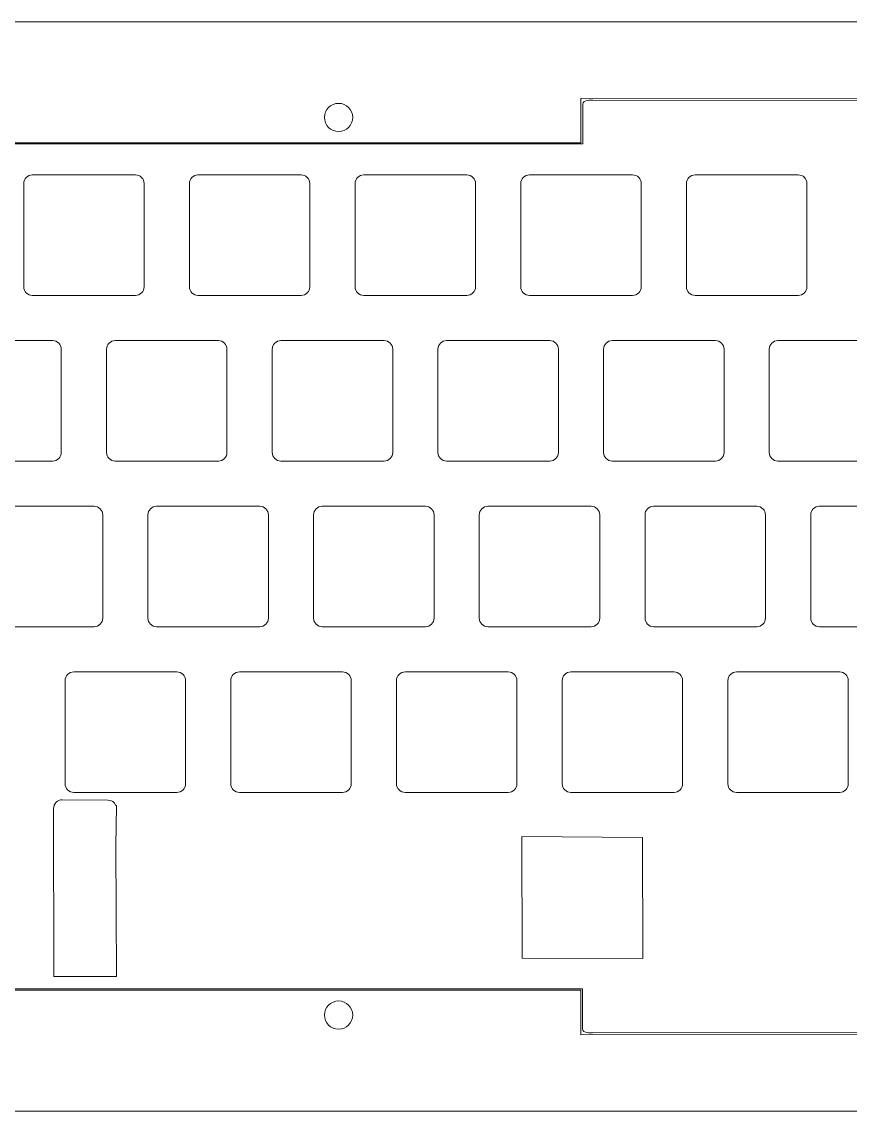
# Model space of a CAD drawing. Header units: centimetres. Extents: x -117 to 79, y -57 to 69.
# Drawn here: x -17.53 to -8, y 7.53 to 20.06 of the extents above; entities that cross this region are included whole.
import ezdxf

# ---------------------------------------------------------------- set-up
doc = ezdxf.new("R2010")
doc.units = ezdxf.units.CM
doc.header["$MEASUREMENT"] = 0
doc.layers.add('Layer 1', color=7, linetype='Continuous')

msp = doc.modelspace()

# ---------------------------------------------------------------- linework, layer by layer
at = {"layer": 'Layer 1', "lineweight": 9}
for points, knots in [([(5.3355, 19.17977), (5.3355, 19.17977), (5.3355, 20.05972), (5.3355, 20.05972), (5.3355, 20.05972), (9.67818, 20.05972), (9.67818, 20.05972), (9.99624, 20.05992), (10.30136, 19.93377), (10.5264, 19.70901), (10.75144, 19.48425), (10.87798, 19.17778), (10.87819, 18.85972), (10.87819, 18.85972), (10.87819, 8.73472), (10.87819, 8.73472), (10.87839, 8.41666), (10.75223, 8.11155), (10.52747, 7.88651), (10.30271, 7.66146), (9.99624, 7.53492), (9.67818, 7.53472), (9.67818, 7.53472), (-25.68807, 7.53472), (-25.68807, 7.53472), (-26.00612, 7.53452), (-26.31124, 7.66067), (-26.53628, 7.88543), (-26.76132, 8.11019), (-26.88786, 8.41666), (-26.88807, 8.73472), (-26.88807, 8.73472), (-26.88807, 18.85972), (-26.88807, 18.85972), (-26.88827, 19.17778), (-26.76211, 19.48289), (-26.53735, 19.70793), (-26.31259, 19.93298), (-26.00612, 20.05952), (-25.68807, 20.05972), (-25.68807, 20.05972), (3.8355, 20.05972), (3.8355, 20.05972), (3.8355, 20.05972), (3.8355, 19.1807), (3.8355, 19.1807), (3.8355, 19.1807), (1.0549, 19.17946), (1.0549, 19.17946), (1.0549, 19.17946), (1.05489, 18.66972), (1.05489, 18.66972), (1.05489, 18.66972), (-6.08573, 18.66972), (-6.08573, 18.66972), (-6.08573, 18.66972), (-6.08586, 19.1807), (-6.08586, 19.1807), (-6.08586, 19.1807), (-11.10059, 19.17969), (-11.10059, 19.17969), (-11.10059, 19.17969), (-11.10059, 18.66972), (-11.10059, 18.66972), (-11.10059, 18.66972), (-18.72277, 18.66972), (-18.72277, 18.66972), (-18.72277, 18.66972), (-18.72277, 19.18301), (-18.72277, 19.18301), (-18.72277, 19.18301), (-23.23061, 19.18004), (-23.23061, 19.18004), (-23.23061, 19.18004), (-23.23172, 18.66972), (-23.23172, 18.66972), (-23.23172, 18.66972), (-24.89807, 18.66972), (-24.89807, 18.66972), (-25.0573, 18.66962), (-25.20996, 18.60627), (-25.32249, 18.4936), (-25.43501, 18.38094), (-25.49817, 18.22895), (-25.49807, 18.06972), (-25.49807, 18.06972), (-25.49807, 16.89899), (-25.49807, 16.89899), (-25.49807, 16.89899), (-26.00807, 16.89804), (-26.00807, 16.89804), (-26.00807, 16.89804), (-26.00807, 10.63271), (-26.00807, 10.63271), (-26.00807, 10.63271), (-25.49807, 10.63363), (-25.49807, 10.63363), (-25.49807, 10.63363), (-25.49807, 9.52451), (-25.49807, 9.52451), (-25.49796, 9.36528), (-25.43461, 9.21261), (-25.32195, 9.10008), (-25.20929, 8.98756), (-25.0573, 8.92441), (-24.89807, 8.92451), (-24.89807, 8.92451), (-23.2322, 8.92451), (-23.2322, 8.92451), (-23.2322, 8.92451), (-23.23072, 8.41453), (-23.23072, 8.41453), (-23.23072, 8.41453), (-18.72369, 8.41121), (-18.72369, 8.41121), (-18.72369, 8.41121), (-18.72369, 8.92451), (-18.72369, 8.92451), (-18.72369, 8.92451), (-17.68958, 8.92451), (-17.68958, 8.92451), (-17.68958, 8.92451), (-17.68958, 8.92451), (-17.68958, 8.92451), (-17.68958, 8.92451), (-16.44057, 8.92451), (-16.44057, 8.92451), (-16.44057, 8.92451), (-16.44057, 8.92451), (-16.44057, 8.92451), (-16.44057, 8.92451), (-11.10068, 8.92451), (-11.10068, 8.92451), (-11.10068, 8.92451), (-11.10092, 8.41387), (-11.10092, 8.41387), (-11.10092, 8.41387), (-6.08773, 8.41651), (-6.08773, 8.41651), (-6.08773, 8.41651), (-6.08641, 8.92451), (-6.08641, 8.92451), (-6.08641, 8.92451), (-5.75937, 8.92451), (-5.75937, 8.92451), (-5.75937, 8.92451), (-5.75937, 8.92451), (-5.75937, 8.92451), (-5.75937, 8.92451), (-5.00396, 8.92451), (-5.00396, 8.92451), (-5.00396, 8.92451), (-5.00795, 8.92451), (-5.00795, 8.92451), (-5.00795, 8.92451), (-1.02645, 8.92451), (-1.02645, 8.92451), (-1.02645, 8.92451), (1.05058, 8.92451), (1.05058, 8.92451), (1.05058, 8.92451), (1.05178, 8.41489), (1.05178, 8.41489), (1.05178, 8.41489), (5.26152, 8.41452), (5.26152, 8.41452), (5.26152, 8.41452), (6.52068, 8.41456), (6.52068, 8.41456), (6.52068, 8.41456), (6.52034, 8.92451), (6.52034, 8.92451), (6.52034, 8.92451), (8.87632, 8.92451), (8.87632, 8.92451), (9.03555, 8.92461), (9.18822, 8.98796), (9.30074, 9.10062), (9.41327, 9.21328), (9.47642, 9.36528), (9.47632, 9.52451), (9.47632, 9.52451), (9.47632, 10.63338), (9.47632, 10.63338), (9.47632, 10.63338), (9.98632, 10.63275), (9.98632, 10.63275), (9.98632, 10.63275), (9.98632, 16.89808), (9.98632, 16.89808), (9.98632, 16.89808), (9.47632, 16.89807), (9.47632, 16.89807), (9.47632, 16.89807), (9.47632, 18.06972), (9.47632, 18.06972), (9.47622, 18.22895), (9.41287, 18.38162), (9.30021, 18.49414), (9.18754, 18.60666), (9.03555, 18.66982), (8.87632, 18.66972), (8.87632, 18.66972), (6.52064, 18.66972), (6.52064, 18.66972), (6.52064, 18.66972), (6.5205, 19.1807), (6.5205, 19.1807), (6.5205, 19.1807), (5.3355, 19.17977), (5.3355, 19.17977)], [0, 0, 0, 0, 0.01428571, 0.01428571, 0.01428571, 0.02857143, 0.02857143, 0.02857143, 0.04285714, 0.04285714, 0.04285714, 0.05714286, 0.05714286, 0.05714286, 0.07142857, 0.07142857, 0.07142857, 0.08571429, 0.08571429, 0.08571429, 0.1, 0.1, 0.1, 0.11428571, 0.11428571, 0.11428571, 0.12857143, 0.12857143, 0.12857143, 0.14285714, 0.14285714, 0.14285714, 0.15714286, 0.15714286, 0.15714286, 0.17142857, 0.17142857, 0.17142857, 0.18571429, 0.18571429, 0.18571429, 0.2, 0.2, 0.2, 0.21428571, 0.21428571, 0.21428571, 0.22857143, 0.22857143, 0.22857143, 0.24285714, 0.24285714, 0.24285714, 0.25714286, 0.25714286, 0.25714286, 0.27142857, 0.27142857, 0.27142857, 0.28571429, 0.28571429, 0.28571429, 0.3, 0.3, 0.3, 0.31428571, 0.31428571, 0.31428571, 0.32857143, 0.32857143, 0.32857143, 0.34285714, 0.34285714, 0.34285714, 0.35714286, 0.35714286, 0.35714286, 0.37142857, 0.37142857, 0.37142857, 0.38571429, 0.38571429, 0.38571429, 0.4, 0.4, 0.4, 0.41428571, 0.41428571, 0.41428571, 0.42857143, 0.42857143, 0.42857143, 0.44285714, 0.44285714, 0.44285714, 0.45714286, 0.45714286, 0.45714286, 0.47142857, 0.47142857, 0.47142857, 0.48571429, 0.48571429, 0.48571429, 0.5, 0.5, 0.5, 0.51428571, 0.51428571, 0.51428571, 0.52857143, 0.52857143, 0.52857143, 0.54285714, 0.54285714, 0.54285714, 0.55714286, 0.55714286, 0.55714286, 0.57142857, 0.57142857, 0.57142857, 0.58571429, 0.58571429, 0.58571429, 0.6, 0.6, 0.6, 0.61428571, 0.61428571, 0.61428571, 0.62857143, 0.62857143, 0.62857143, 0.64285714, 0.64285714, 0.64285714, 0.65714286, 0.65714286, 0.65714286, 0.67142857, 0.67142857, 0.67142857, 0.68571429, 0.68571429, 0.68571429, 0.7, 0.7, 0.7, 0.71428571, 0.71428571, 0.71428571, 0.72857143, 0.72857143, 0.72857143, 0.74285714, 0.74285714, 0.74285714, 0.75714286, 0.75714286, 0.75714286, 0.77142857, 0.77142857, 0.77142857, 0.78571429, 0.78571429, 0.78571429, 0.8, 0.8, 0.8, 0.81428571, 0.81428571, 0.81428571, 0.82857143, 0.82857143, 0.82857143, 0.84285714, 0.84285714, 0.84285714, 0.85714286, 0.85714286, 0.85714286, 0.87142857, 0.87142857, 0.87142857, 0.88571429, 0.88571429, 0.88571429, 0.9, 0.9, 0.9, 0.91428571, 0.91428571, 0.91428571, 0.92857143, 0.92857143, 0.92857143, 0.94285714, 0.94285714, 0.94285714, 0.95714286, 0.95714286, 0.95714286, 0.97142857, 0.97142857, 0.97142857, 0.98571429, 0.98571429, 0.98571429, 1, 1, 1, 1]), ([(9.67818, 20.05972), (9.99624, 20.05992), (10.30136, 19.93377), (10.5264, 19.70901), (10.75144, 19.48425), (10.87798, 19.17778), (10.87819, 18.85972), (10.87819, 18.85972), (10.87819, 8.73472), (10.87819, 8.73472), (10.87839, 8.41666), (10.75223, 8.11155), (10.52747, 7.88651), (10.30271, 7.66146), (9.99624, 7.53492), (9.67818, 7.53472), (9.67818, 7.53472), (-25.68807, 7.53472), (-25.68807, 7.53472), (-26.00612, 7.53452), (-26.31124, 7.66067), (-26.53628, 7.88543), (-26.76132, 8.11019), (-26.88786, 8.41666), (-26.88807, 8.73472), (-26.88807, 8.73472), (-26.88807, 18.85972), (-26.88807, 18.85972), (-26.88827, 19.17778), (-26.76211, 19.48289), (-26.53735, 19.70793), (-26.31259, 19.93298), (-26.00612, 20.05952), (-25.68807, 20.05972), (-25.68807, 20.05972), (9.67818, 20.05972), (9.67818, 20.05972)], [0, 0, 0, 0, 0.08333333, 0.08333333, 0.08333333, 0.16666667, 0.16666667, 0.16666667, 0.25, 0.25, 0.25, 0.33333333, 0.33333333, 0.33333333, 0.41666667, 0.41666667, 0.41666667, 0.5, 0.5, 0.5, 0.58333333, 0.58333333, 0.58333333, 0.66666667, 0.66666667, 0.66666667, 0.75, 0.75, 0.75, 0.83333333, 0.83333333, 0.83333333, 0.91666667, 0.91666667, 0.91666667, 1, 1, 1, 1]), ([(1.05218, 18.65754), (1.05218, 18.65754), (-6.10241, 18.6572), (-6.10241, 18.6572), (-6.10241, 18.6572), (-6.10022, 19.11254), (-6.10022, 19.11254), (-6.10019, 19.12524), (-6.09822, 19.1263), (-6.12217, 19.1462), (-6.13871, 19.15993), (-6.18023, 19.1561), (-6.22589, 19.1561), (-6.22589, 19.1561), (-10.96429, 19.15696), (-10.96429, 19.15696), (-11.00994, 19.15697), (-11.01281, 19.16058), (-11.0451, 19.15162), (-11.07738, 19.14266), (-11.08028, 19.11264), (-11.08031, 19.09994), (-11.08031, 19.09994), (-11.08031, 18.65746), (-11.08031, 18.65746), (-11.08031, 18.65746), (-18.72359, 18.65752), (-18.72359, 18.65752)], [0, 0, 0, 0, 0.11111111, 0.11111111, 0.11111111, 0.22222222, 0.22222222, 0.22222222, 0.33333333, 0.33333333, 0.33333333, 0.44444444, 0.44444444, 0.44444444, 0.55555556, 0.55555556, 0.55555556, 0.66666667, 0.66666667, 0.66666667, 0.77777778, 0.77777778, 0.77777778, 0.88888889, 0.88888889, 0.88888889, 1, 1, 1, 1]), ([(-13.72557, 18.95972), (-13.72557, 19.04947), (-13.79832, 19.12222), (-13.88806, 19.12222), (-13.97781, 19.12222), (-14.05056, 19.04947), (-14.05056, 18.95972), (-14.05057, 18.86997), (-13.97781, 18.79722), (-13.88807, 18.79722), (-13.79832, 18.79722), (-13.72557, 18.86997), (-13.72557, 18.95972)], [0, 0, 0, 0, 0.25, 0.25, 0.25, 0.5, 0.5, 0.5, 0.75, 0.75, 0.75, 1, 1, 1, 1]), ([(-17.50801, 18.20074), (-17.50802, 18.22695), (-17.49762, 18.25211), (-17.4791, 18.27066), (-17.46057, 18.28921), (-17.4353, 18.29964), (-17.40909, 18.29966), (-17.40909, 18.29966), (-16.22205, 18.29966), (-16.22205, 18.29966), (-16.19583, 18.29968), (-16.17067, 18.28927), (-16.15212, 18.27075), (-16.13358, 18.25222), (-16.12314, 18.22695), (-16.12313, 18.20074), (-16.12313, 18.20074), (-16.12313, 17.0137), (-16.12313, 17.0137), (-16.12311, 16.98749), (-16.13351, 16.96233), (-16.15203, 16.94378), (-16.17056, 16.92523), (-16.19583, 16.9148), (-16.22205, 16.91478), (-16.22205, 16.91478), (-17.40909, 16.91478), (-17.40909, 16.91478), (-17.4353, 16.91476), (-17.46046, 16.92517), (-17.47901, 16.94369), (-17.49755, 16.96222), (-17.50799, 16.98749), (-17.50801, 17.0137), (-17.50801, 17.0137), (-17.50801, 18.20074), (-17.50801, 18.20074)], [0, 0, 0, 0, 0.08333333, 0.08333333, 0.08333333, 0.16666667, 0.16666667, 0.16666667, 0.25, 0.25, 0.25, 0.33333333, 0.33333333, 0.33333333, 0.41666667, 0.41666667, 0.41666667, 0.5, 0.5, 0.5, 0.58333333, 0.58333333, 0.58333333, 0.66666667, 0.66666667, 0.66666667, 0.75, 0.75, 0.75, 0.83333333, 0.83333333, 0.83333333, 0.91666667, 0.91666667, 0.91666667, 1, 1, 1, 1]), ([(-15.60301, 18.20074), (-15.60302, 18.22695), (-15.59262, 18.25211), (-15.5741, 18.27066), (-15.55557, 18.28921), (-15.5303, 18.29964), (-15.50409, 18.29966), (-15.50409, 18.29966), (-14.31705, 18.29966), (-14.31705, 18.29966), (-14.29083, 18.29968), (-14.26567, 18.28927), (-14.24712, 18.27075), (-14.22858, 18.25222), (-14.21814, 18.22695), (-14.21813, 18.20074), (-14.21813, 18.20074), (-14.21813, 17.0137), (-14.21813, 17.0137), (-14.21811, 16.98749), (-14.22851, 16.96233), (-14.24703, 16.94378), (-14.26556, 16.92523), (-14.29083, 16.9148), (-14.31705, 16.91478), (-14.31705, 16.91478), (-15.50409, 16.91478), (-15.50409, 16.91478), (-15.5303, 16.91476), (-15.55546, 16.92517), (-15.57401, 16.94369), (-15.59255, 16.96222), (-15.60299, 16.98749), (-15.60301, 17.0137), (-15.60301, 17.0137), (-15.60301, 18.20074), (-15.60301, 18.20074)], [0, 0, 0, 0, 0.08333333, 0.08333333, 0.08333333, 0.16666667, 0.16666667, 0.16666667, 0.25, 0.25, 0.25, 0.33333333, 0.33333333, 0.33333333, 0.41666667, 0.41666667, 0.41666667, 0.5, 0.5, 0.5, 0.58333333, 0.58333333, 0.58333333, 0.66666667, 0.66666667, 0.66666667, 0.75, 0.75, 0.75, 0.83333333, 0.83333333, 0.83333333, 0.91666667, 0.91666667, 0.91666667, 1, 1, 1, 1]), ([(-13.69801, 18.20074), (-13.69801, 18.20074), (-13.69801, 17.0137), (-13.69801, 17.0137), (-13.69799, 16.98745), (-13.68754, 16.96228), (-13.66897, 16.94372), (-13.6504, 16.92518), (-13.62533, 16.91476), (-13.59909, 16.91478), (-13.59909, 16.91478), (-12.41205, 16.91478), (-12.41205, 16.91478), (-12.3858, 16.9148), (-12.36062, 16.92525), (-12.34207, 16.94381), (-12.32352, 16.96239), (-12.31311, 16.98745), (-12.31313, 17.0137), (-12.31313, 17.0137), (-12.31313, 18.20074), (-12.31313, 18.20074), (-12.31314, 18.22699), (-12.32359, 18.25216), (-12.34216, 18.27072), (-12.36073, 18.28926), (-12.3858, 18.29968), (-12.41205, 18.29966), (-12.41205, 18.29966), (-13.59909, 18.29966), (-13.59909, 18.29966), (-13.62533, 18.29964), (-13.65051, 18.28919), (-13.66906, 18.27063), (-13.68761, 18.25205), (-13.69802, 18.22699), (-13.69801, 18.20074)], [0, 0, 0, 0, 0.08333333, 0.08333333, 0.08333333, 0.16666667, 0.16666667, 0.16666667, 0.25, 0.25, 0.25, 0.33333333, 0.33333333, 0.33333333, 0.41666667, 0.41666667, 0.41666667, 0.5, 0.5, 0.5, 0.58333333, 0.58333333, 0.58333333, 0.66666667, 0.66666667, 0.66666667, 0.75, 0.75, 0.75, 0.83333333, 0.83333333, 0.83333333, 0.91666667, 0.91666667, 0.91666667, 1, 1, 1, 1]), ([(-11.79301, 18.20074), (-11.79302, 18.22695), (-11.78262, 18.25211), (-11.7641, 18.27066), (-11.74557, 18.28921), (-11.7203, 18.29964), (-11.69409, 18.29966), (-11.69409, 18.29966), (-10.50705, 18.29966), (-10.50705, 18.29966), (-10.48083, 18.29968), (-10.45567, 18.28927), (-10.43712, 18.27075), (-10.41858, 18.25222), (-10.40814, 18.22695), (-10.40813, 18.20074), (-10.40813, 18.20074), (-10.40813, 17.0137), (-10.40813, 17.0137), (-10.40811, 16.98749), (-10.41851, 16.96233), (-10.43703, 16.94378), (-10.45556, 16.92523), (-10.48083, 16.9148), (-10.50705, 16.91478), (-10.50705, 16.91478), (-11.69409, 16.91478), (-11.69409, 16.91478), (-11.7203, 16.91476), (-11.74546, 16.92517), (-11.76401, 16.94369), (-11.78255, 16.96222), (-11.79299, 16.98749), (-11.79301, 17.0137), (-11.79301, 17.0137), (-11.79301, 18.20074), (-11.79301, 18.20074)], [0, 0, 0, 0, 0.08333333, 0.08333333, 0.08333333, 0.16666667, 0.16666667, 0.16666667, 0.25, 0.25, 0.25, 0.33333333, 0.33333333, 0.33333333, 0.41666667, 0.41666667, 0.41666667, 0.5, 0.5, 0.5, 0.58333333, 0.58333333, 0.58333333, 0.66666667, 0.66666667, 0.66666667, 0.75, 0.75, 0.75, 0.83333333, 0.83333333, 0.83333333, 0.91666667, 0.91666667, 0.91666667, 1, 1, 1, 1]), ([(-9.88801, 18.20074), (-9.88802, 18.22695), (-9.87762, 18.25211), (-9.8591, 18.27066), (-9.84057, 18.28921), (-9.8153, 18.29964), (-9.78909, 18.29966), (-9.78909, 18.29966), (-8.60205, 18.29966), (-8.60205, 18.29966), (-8.57583, 18.29968), (-8.55067, 18.28927), (-8.53212, 18.27075), (-8.51358, 18.25222), (-8.50314, 18.22695), (-8.50313, 18.20074), (-8.50313, 18.20074), (-8.50313, 17.0137), (-8.50313, 17.0137), (-8.50311, 16.98749), (-8.51351, 16.96233), (-8.53203, 16.94378), (-8.55056, 16.92523), (-8.57583, 16.9148), (-8.60205, 16.91478), (-8.60205, 16.91478), (-9.78909, 16.91478), (-9.78909, 16.91478), (-9.8153, 16.91476), (-9.84046, 16.92517), (-9.85901, 16.94369), (-9.87755, 16.96222), (-9.88799, 16.98749), (-9.88801, 17.0137), (-9.88801, 17.0137), (-9.88801, 18.20074), (-9.88801, 18.20074)], [0, 0, 0, 0, 0.08333333, 0.08333333, 0.08333333, 0.16666667, 0.16666667, 0.16666667, 0.25, 0.25, 0.25, 0.33333333, 0.33333333, 0.33333333, 0.41666667, 0.41666667, 0.41666667, 0.5, 0.5, 0.5, 0.58333333, 0.58333333, 0.58333333, 0.66666667, 0.66666667, 0.66666667, 0.75, 0.75, 0.75, 0.83333333, 0.83333333, 0.83333333, 0.91666667, 0.91666667, 0.91666667, 1, 1, 1, 1]), ([(-18.46051, 16.29574), (-18.46052, 16.32195), (-18.45012, 16.34711), (-18.4316, 16.36566), (-18.41307, 16.38421), (-18.3878, 16.39464), (-18.36159, 16.39466), (-18.36159, 16.39466), (-17.17455, 16.39466), (-17.17455, 16.39466), (-17.14833, 16.39468), (-17.12317, 16.38427), (-17.10462, 16.36575), (-17.08608, 16.34722), (-17.07564, 16.32195), (-17.07563, 16.29574), (-17.07563, 16.29574), (-17.07563, 15.1087), (-17.07563, 15.1087), (-17.07561, 15.08249), (-17.08601, 15.05733), (-17.10453, 15.03878), (-17.12306, 15.02023), (-17.14833, 15.0098), (-17.17455, 15.00978), (-17.17455, 15.00978), (-18.36159, 15.00978), (-18.36159, 15.00978), (-18.3878, 15.00976), (-18.41296, 15.02017), (-18.43151, 15.03869), (-18.45005, 15.05722), (-18.46049, 15.08249), (-18.46051, 15.1087), (-18.46051, 15.1087), (-18.46051, 16.29574), (-18.46051, 16.29574)], [0, 0, 0, 0, 0.08333333, 0.08333333, 0.08333333, 0.16666667, 0.16666667, 0.16666667, 0.25, 0.25, 0.25, 0.33333333, 0.33333333, 0.33333333, 0.41666667, 0.41666667, 0.41666667, 0.5, 0.5, 0.5, 0.58333333, 0.58333333, 0.58333333, 0.66666667, 0.66666667, 0.66666667, 0.75, 0.75, 0.75, 0.83333333, 0.83333333, 0.83333333, 0.91666667, 0.91666667, 0.91666667, 1, 1, 1, 1]), ([(-16.55551, 16.29574), (-16.55552, 16.32195), (-16.54512, 16.34711), (-16.5266, 16.36566), (-16.50807, 16.38421), (-16.4828, 16.39464), (-16.45659, 16.39466), (-16.45659, 16.39466), (-15.26955, 16.39466), (-15.26955, 16.39466), (-15.24333, 16.39468), (-15.21817, 16.38427), (-15.19962, 16.36575), (-15.18108, 16.34722), (-15.17064, 16.32195), (-15.17063, 16.29574), (-15.17063, 16.29574), (-15.17063, 15.1087), (-15.17063, 15.1087), (-15.17061, 15.08249), (-15.18101, 15.05733), (-15.19953, 15.03878), (-15.21806, 15.02023), (-15.24333, 15.0098), (-15.26955, 15.00978), (-15.26955, 15.00978), (-16.45659, 15.00978), (-16.45659, 15.00978), (-16.4828, 15.00976), (-16.50796, 15.02017), (-16.52651, 15.03869), (-16.54505, 15.05722), (-16.55549, 15.08249), (-16.55551, 15.1087), (-16.55551, 15.1087), (-16.55551, 16.29574), (-16.55551, 16.29574)], [0, 0, 0, 0, 0.08333333, 0.08333333, 0.08333333, 0.16666667, 0.16666667, 0.16666667, 0.25, 0.25, 0.25, 0.33333333, 0.33333333, 0.33333333, 0.41666667, 0.41666667, 0.41666667, 0.5, 0.5, 0.5, 0.58333333, 0.58333333, 0.58333333, 0.66666667, 0.66666667, 0.66666667, 0.75, 0.75, 0.75, 0.83333333, 0.83333333, 0.83333333, 0.91666667, 0.91666667, 0.91666667, 1, 1, 1, 1]), ([(-13.36455, 16.39466), (-13.33833, 16.39468), (-13.31317, 16.38427), (-13.29462, 16.36575), (-13.27608, 16.34722), (-13.26564, 16.32195), (-13.26563, 16.29574), (-13.26563, 16.29574), (-13.26563, 15.1087), (-13.26563, 15.1087), (-13.26561, 15.08249), (-13.27601, 15.05733), (-13.29453, 15.03878), (-13.31306, 15.02023), (-13.33833, 15.0098), (-13.36455, 15.00978), (-13.36455, 15.00978), (-14.55159, 15.00978), (-14.55159, 15.00978), (-14.5778, 15.00976), (-14.60296, 15.02017), (-14.62151, 15.03869), (-14.64005, 15.05722), (-14.65049, 15.08249), (-14.65051, 15.1087), (-14.65051, 15.1087), (-14.65051, 16.29574), (-14.65051, 16.29574), (-14.65052, 16.32195), (-14.64012, 16.34711), (-14.6216, 16.36566), (-14.60307, 16.38421), (-14.5778, 16.39464), (-14.55159, 16.39466), (-14.55159, 16.39466), (-13.36455, 16.39466), (-13.36455, 16.39466)], [0, 0, 0, 0, 0.08333333, 0.08333333, 0.08333333, 0.16666667, 0.16666667, 0.16666667, 0.25, 0.25, 0.25, 0.33333333, 0.33333333, 0.33333333, 0.41666667, 0.41666667, 0.41666667, 0.5, 0.5, 0.5, 0.58333333, 0.58333333, 0.58333333, 0.66666667, 0.66666667, 0.66666667, 0.75, 0.75, 0.75, 0.83333333, 0.83333333, 0.83333333, 0.91666667, 0.91666667, 0.91666667, 1, 1, 1, 1]), ([(-12.74551, 16.29574), (-12.74552, 16.32195), (-12.73512, 16.34711), (-12.7166, 16.36566), (-12.69807, 16.38421), (-12.6728, 16.39464), (-12.64659, 16.39466), (-12.64659, 16.39466), (-11.45955, 16.39466), (-11.45955, 16.39466), (-11.43333, 16.39468), (-11.40817, 16.38427), (-11.38962, 16.36575), (-11.37108, 16.34722), (-11.36064, 16.32195), (-11.36063, 16.29574), (-11.36063, 16.29574), (-11.36063, 15.1087), (-11.36063, 15.1087), (-11.36061, 15.08249), (-11.37101, 15.05733), (-11.38953, 15.03878), (-11.40806, 15.02023), (-11.43333, 15.0098), (-11.45955, 15.00978), (-11.45955, 15.00978), (-12.64659, 15.00978), (-12.64659, 15.00978), (-12.6728, 15.00976), (-12.69796, 15.02017), (-12.71651, 15.03869), (-12.73505, 15.05722), (-12.74549, 15.08249), (-12.74551, 15.1087), (-12.74551, 15.1087), (-12.74551, 16.29574), (-12.74551, 16.29574)], [0, 0, 0, 0, 0.08333333, 0.08333333, 0.08333333, 0.16666667, 0.16666667, 0.16666667, 0.25, 0.25, 0.25, 0.33333333, 0.33333333, 0.33333333, 0.41666667, 0.41666667, 0.41666667, 0.5, 0.5, 0.5, 0.58333333, 0.58333333, 0.58333333, 0.66666667, 0.66666667, 0.66666667, 0.75, 0.75, 0.75, 0.83333333, 0.83333333, 0.83333333, 0.91666667, 0.91666667, 0.91666667, 1, 1, 1, 1]), ([(-9.55455, 16.39466), (-9.52833, 16.39468), (-9.50317, 16.38427), (-9.48462, 16.36575), (-9.46608, 16.34722), (-9.45564, 16.32195), (-9.45563, 16.29574), (-9.45563, 16.29574), (-9.45563, 15.1087), (-9.45563, 15.1087), (-9.45561, 15.08249), (-9.46601, 15.05733), (-9.48453, 15.03878), (-9.50306, 15.02023), (-9.52833, 15.0098), (-9.55455, 15.00978), (-9.55455, 15.00978), (-10.74159, 15.00978), (-10.74159, 15.00978), (-10.7678, 15.00976), (-10.79296, 15.02017), (-10.81151, 15.03869), (-10.83005, 15.05722), (-10.84049, 15.08249), (-10.84051, 15.1087), (-10.84051, 15.1087), (-10.84051, 16.29574), (-10.84051, 16.29574), (-10.84052, 16.32195), (-10.83012, 16.34711), (-10.8116, 16.36566), (-10.79307, 16.38421), (-10.7678, 16.39464), (-10.74159, 16.39466), (-10.74159, 16.39466), (-9.55455, 16.39466), (-9.55455, 16.39466)], [0, 0, 0, 0, 0.08333333, 0.08333333, 0.08333333, 0.16666667, 0.16666667, 0.16666667, 0.25, 0.25, 0.25, 0.33333333, 0.33333333, 0.33333333, 0.41666667, 0.41666667, 0.41666667, 0.5, 0.5, 0.5, 0.58333333, 0.58333333, 0.58333333, 0.66666667, 0.66666667, 0.66666667, 0.75, 0.75, 0.75, 0.83333333, 0.83333333, 0.83333333, 0.91666667, 0.91666667, 0.91666667, 1, 1, 1, 1]), ([(-8.93551, 16.29574), (-8.93551, 16.29574), (-8.93551, 15.1087), (-8.93551, 15.1087), (-8.93549, 15.08245), (-8.92504, 15.05728), (-8.90647, 15.03872), (-8.8879, 15.02018), (-8.86283, 15.00976), (-8.83659, 15.00978), (-8.83659, 15.00978), (-7.64955, 15.00978), (-7.64955, 15.00978), (-7.6233, 15.0098), (-7.59812, 15.02025), (-7.57957, 15.03881), (-7.56102, 15.05739), (-7.55061, 15.08245), (-7.55063, 15.1087), (-7.55063, 15.1087), (-7.55063, 16.29574), (-7.55063, 16.29574), (-7.55064, 16.32199), (-7.56109, 16.34716), (-7.57966, 16.36572), (-7.59823, 16.38426), (-7.6233, 16.39468), (-7.64955, 16.39466), (-7.64955, 16.39466), (-8.83659, 16.39466), (-8.83659, 16.39466), (-8.86283, 16.39464), (-8.88801, 16.38419), (-8.90656, 16.36563), (-8.92511, 16.34705), (-8.93552, 16.32199), (-8.93551, 16.29574)], [0, 0, 0, 0, 0.08333333, 0.08333333, 0.08333333, 0.16666667, 0.16666667, 0.16666667, 0.25, 0.25, 0.25, 0.33333333, 0.33333333, 0.33333333, 0.41666667, 0.41666667, 0.41666667, 0.5, 0.5, 0.5, 0.58333333, 0.58333333, 0.58333333, 0.66666667, 0.66666667, 0.66666667, 0.75, 0.75, 0.75, 0.83333333, 0.83333333, 0.83333333, 0.91666667, 0.91666667, 0.91666667, 1, 1, 1, 1]), ([(-16.6983, 14.48966), (-16.67208, 14.48968), (-16.64692, 14.47927), (-16.62837, 14.46075), (-16.60983, 14.44222), (-16.59939, 14.41695), (-16.59938, 14.39074), (-16.59938, 14.39074), (-16.59938, 13.2037), (-16.59938, 13.2037), (-16.59936, 13.17749), (-16.60976, 13.15233), (-16.62828, 13.13378), (-16.64681, 13.11523), (-16.67208, 13.1048), (-16.6983, 13.10478), (-16.6983, 13.10478), (-17.88534, 13.10478), (-17.88534, 13.10478), (-17.91155, 13.10476), (-17.93671, 13.11517), (-17.95526, 13.13369), (-17.9738, 13.15222), (-17.98424, 13.17749), (-17.98426, 13.2037), (-17.98426, 13.2037), (-17.98426, 14.39074), (-17.98426, 14.39074), (-17.98427, 14.41695), (-17.97387, 14.44211), (-17.95535, 14.46066), (-17.93682, 14.47921), (-17.91155, 14.48964), (-17.88534, 14.48966), (-17.88534, 14.48966), (-16.6983, 14.48966), (-16.6983, 14.48966)], [0, 0, 0, 0, 0.08333333, 0.08333333, 0.08333333, 0.16666667, 0.16666667, 0.16666667, 0.25, 0.25, 0.25, 0.33333333, 0.33333333, 0.33333333, 0.41666667, 0.41666667, 0.41666667, 0.5, 0.5, 0.5, 0.58333333, 0.58333333, 0.58333333, 0.66666667, 0.66666667, 0.66666667, 0.75, 0.75, 0.75, 0.83333333, 0.83333333, 0.83333333, 0.91666667, 0.91666667, 0.91666667, 1, 1, 1, 1]), ([(-16.07926, 14.39074), (-16.07927, 14.41695), (-16.06887, 14.44211), (-16.05035, 14.46066), (-16.03182, 14.47921), (-16.00655, 14.48964), (-15.98034, 14.48966), (-15.98034, 14.48966), (-14.7933, 14.48966), (-14.7933, 14.48966), (-14.76708, 14.48968), (-14.74192, 14.47927), (-14.72337, 14.46075), (-14.70483, 14.44222), (-14.69439, 14.41695), (-14.69438, 14.39074), (-14.69438, 14.39074), (-14.69438, 13.2037), (-14.69438, 13.2037), (-14.69436, 13.17749), (-14.70476, 13.15233), (-14.72328, 13.13378), (-14.74181, 13.11523), (-14.76708, 13.1048), (-14.7933, 13.10478), (-14.7933, 13.10478), (-15.98034, 13.10478), (-15.98034, 13.10478), (-16.00655, 13.10476), (-16.03171, 13.11517), (-16.05026, 13.13369), (-16.0688, 13.15222), (-16.07924, 13.17749), (-16.07926, 13.2037), (-16.07926, 13.2037), (-16.07926, 14.39074), (-16.07926, 14.39074)], [0, 0, 0, 0, 0.08333333, 0.08333333, 0.08333333, 0.16666667, 0.16666667, 0.16666667, 0.25, 0.25, 0.25, 0.33333333, 0.33333333, 0.33333333, 0.41666667, 0.41666667, 0.41666667, 0.5, 0.5, 0.5, 0.58333333, 0.58333333, 0.58333333, 0.66666667, 0.66666667, 0.66666667, 0.75, 0.75, 0.75, 0.83333333, 0.83333333, 0.83333333, 0.91666667, 0.91666667, 0.91666667, 1, 1, 1, 1]), ([(-14.17426, 14.39074), (-14.17427, 14.41695), (-14.16387, 14.44211), (-14.14535, 14.46066), (-14.12682, 14.47921), (-14.10155, 14.48964), (-14.07534, 14.48966), (-14.07534, 14.48966), (-12.8883, 14.48966), (-12.8883, 14.48966), (-12.86208, 14.48968), (-12.83692, 14.47927), (-12.81837, 14.46075), (-12.79983, 14.44222), (-12.78939, 14.41695), (-12.78938, 14.39074), (-12.78938, 14.39074), (-12.78938, 13.2037), (-12.78938, 13.2037), (-12.78936, 13.17749), (-12.79976, 13.15233), (-12.81828, 13.13378), (-12.83681, 13.11523), (-12.86208, 13.1048), (-12.8883, 13.10478), (-12.8883, 13.10478), (-14.07534, 13.10478), (-14.07534, 13.10478), (-14.10155, 13.10476), (-14.12671, 13.11517), (-14.14526, 13.13369), (-14.1638, 13.15222), (-14.17424, 13.17749), (-14.17426, 13.2037), (-14.17426, 13.2037), (-14.17426, 14.39074), (-14.17426, 14.39074)], [0, 0, 0, 0, 0.08333333, 0.08333333, 0.08333333, 0.16666667, 0.16666667, 0.16666667, 0.25, 0.25, 0.25, 0.33333333, 0.33333333, 0.33333333, 0.41666667, 0.41666667, 0.41666667, 0.5, 0.5, 0.5, 0.58333333, 0.58333333, 0.58333333, 0.66666667, 0.66666667, 0.66666667, 0.75, 0.75, 0.75, 0.83333333, 0.83333333, 0.83333333, 0.91666667, 0.91666667, 0.91666667, 1, 1, 1, 1]), ([(-12.26926, 14.39074), (-12.26927, 14.41695), (-12.25887, 14.44211), (-12.24035, 14.46066), (-12.22182, 14.47921), (-12.19655, 14.48964), (-12.17034, 14.48966), (-12.17034, 14.48966), (-10.9833, 14.48966), (-10.9833, 14.48966), (-10.95708, 14.48968), (-10.93192, 14.47927), (-10.91337, 14.46075), (-10.89483, 14.44222), (-10.88439, 14.41695), (-10.88438, 14.39074), (-10.88438, 14.39074), (-10.88438, 13.2037), (-10.88438, 13.2037), (-10.88436, 13.17749), (-10.89476, 13.15233), (-10.91328, 13.13378), (-10.93181, 13.11523), (-10.95708, 13.1048), (-10.9833, 13.10478), (-10.9833, 13.10478), (-12.17034, 13.10478), (-12.17034, 13.10478), (-12.19655, 13.10476), (-12.22171, 13.11517), (-12.24026, 13.13369), (-12.2588, 13.15222), (-12.26924, 13.17749), (-12.26926, 13.2037), (-12.26926, 13.2037), (-12.26926, 14.39074), (-12.26926, 14.39074)], [0, 0, 0, 0, 0.08333333, 0.08333333, 0.08333333, 0.16666667, 0.16666667, 0.16666667, 0.25, 0.25, 0.25, 0.33333333, 0.33333333, 0.33333333, 0.41666667, 0.41666667, 0.41666667, 0.5, 0.5, 0.5, 0.58333333, 0.58333333, 0.58333333, 0.66666667, 0.66666667, 0.66666667, 0.75, 0.75, 0.75, 0.83333333, 0.83333333, 0.83333333, 0.91666667, 0.91666667, 0.91666667, 1, 1, 1, 1]), ([(-10.36426, 14.39074), (-10.36427, 14.41695), (-10.35387, 14.44211), (-10.33535, 14.46066), (-10.31682, 14.47921), (-10.29155, 14.48964), (-10.26534, 14.48966), (-10.26534, 14.48966), (-9.0783, 14.48966), (-9.0783, 14.48966), (-9.05208, 14.48968), (-9.02692, 14.47927), (-9.00837, 14.46075), (-8.98983, 14.44222), (-8.97939, 14.41695), (-8.97938, 14.39074), (-8.97938, 14.39074), (-8.97938, 13.2037), (-8.97938, 13.2037), (-8.97936, 13.17749), (-8.98976, 13.15233), (-9.00828, 13.13378), (-9.02681, 13.11523), (-9.05208, 13.1048), (-9.0783, 13.10478), (-9.0783, 13.10478), (-10.26534, 13.10478), (-10.26534, 13.10478), (-10.29155, 13.10476), (-10.31671, 13.11517), (-10.33526, 13.13369), (-10.3538, 13.15222), (-10.36424, 13.17749), (-10.36426, 13.2037), (-10.36426, 13.2037), (-10.36426, 14.39074), (-10.36426, 14.39074)], [0, 0, 0, 0, 0.08333333, 0.08333333, 0.08333333, 0.16666667, 0.16666667, 0.16666667, 0.25, 0.25, 0.25, 0.33333333, 0.33333333, 0.33333333, 0.41666667, 0.41666667, 0.41666667, 0.5, 0.5, 0.5, 0.58333333, 0.58333333, 0.58333333, 0.66666667, 0.66666667, 0.66666667, 0.75, 0.75, 0.75, 0.83333333, 0.83333333, 0.83333333, 0.91666667, 0.91666667, 0.91666667, 1, 1, 1, 1]), ([(-8.45926, 14.39074), (-8.45927, 14.41695), (-8.44887, 14.44211), (-8.43035, 14.46066), (-8.41182, 14.47921), (-8.38655, 14.48964), (-8.36034, 14.48966), (-8.36034, 14.48966), (-7.1733, 14.48966), (-7.1733, 14.48966), (-7.14708, 14.48968), (-7.12192, 14.47927), (-7.10337, 14.46075), (-7.08483, 14.44222), (-7.07439, 14.41695), (-7.07438, 14.39074), (-7.07438, 14.39074), (-7.07438, 13.2037), (-7.07438, 13.2037), (-7.07436, 13.17749), (-7.08476, 13.15233), (-7.10328, 13.13378), (-7.12181, 13.11523), (-7.14708, 13.1048), (-7.1733, 13.10478), (-7.1733, 13.10478), (-8.36034, 13.10478), (-8.36034, 13.10478), (-8.38655, 13.10476), (-8.41171, 13.11517), (-8.43026, 13.13369), (-8.4488, 13.15222), (-8.45924, 13.17749), (-8.45926, 13.2037), (-8.45926, 13.2037), (-8.45926, 14.39074), (-8.45926, 14.39074)], [0, 0, 0, 0, 0.08333333, 0.08333333, 0.08333333, 0.16666667, 0.16666667, 0.16666667, 0.25, 0.25, 0.25, 0.33333333, 0.33333333, 0.33333333, 0.41666667, 0.41666667, 0.41666667, 0.5, 0.5, 0.5, 0.58333333, 0.58333333, 0.58333333, 0.66666667, 0.66666667, 0.66666667, 0.75, 0.75, 0.75, 0.83333333, 0.83333333, 0.83333333, 0.91666667, 0.91666667, 0.91666667, 1, 1, 1, 1]), ([(-17.03176, 12.48574), (-17.03177, 12.51195), (-17.02137, 12.53711), (-17.00285, 12.55566), (-16.98432, 12.57421), (-16.95905, 12.58464), (-16.93284, 12.58466), (-16.93284, 12.58466), (-15.7458, 12.58466), (-15.7458, 12.58466), (-15.71958, 12.58468), (-15.69442, 12.57427), (-15.67587, 12.55575), (-15.65733, 12.53722), (-15.64689, 12.51195), (-15.64688, 12.48574), (-15.64688, 12.48574), (-15.64688, 11.2987), (-15.64688, 11.2987), (-15.64686, 11.27249), (-15.65726, 11.24733), (-15.67578, 11.22878), (-15.69431, 11.21023), (-15.71958, 11.1998), (-15.7458, 11.19978), (-15.7458, 11.19978), (-16.93284, 11.19978), (-16.93284, 11.19978), (-16.95905, 11.19976), (-16.98421, 11.21017), (-17.00276, 11.22869), (-17.0213, 11.24722), (-17.03174, 11.27249), (-17.03176, 11.2987), (-17.03176, 11.2987), (-17.03176, 12.48574), (-17.03176, 12.48574)], [0, 0, 0, 0, 0.08333333, 0.08333333, 0.08333333, 0.16666667, 0.16666667, 0.16666667, 0.25, 0.25, 0.25, 0.33333333, 0.33333333, 0.33333333, 0.41666667, 0.41666667, 0.41666667, 0.5, 0.5, 0.5, 0.58333333, 0.58333333, 0.58333333, 0.66666667, 0.66666667, 0.66666667, 0.75, 0.75, 0.75, 0.83333333, 0.83333333, 0.83333333, 0.91666667, 0.91666667, 0.91666667, 1, 1, 1, 1]), ([(-15.12676, 12.48574), (-15.12677, 12.51195), (-15.11637, 12.53711), (-15.09785, 12.55566), (-15.07932, 12.57421), (-15.05405, 12.58464), (-15.02784, 12.58466), (-15.02784, 12.58466), (-13.8408, 12.58466), (-13.8408, 12.58466), (-13.81458, 12.58468), (-13.78942, 12.57427), (-13.77087, 12.55575), (-13.75233, 12.53722), (-13.74189, 12.51195), (-13.74188, 12.48574), (-13.74188, 12.48574), (-13.74188, 11.2987), (-13.74188, 11.2987), (-13.74186, 11.27249), (-13.75226, 11.24733), (-13.77078, 11.22878), (-13.78931, 11.21023), (-13.81458, 11.1998), (-13.8408, 11.19978), (-13.8408, 11.19978), (-15.02784, 11.19978), (-15.02784, 11.19978), (-15.05405, 11.19976), (-15.07921, 11.21017), (-15.09776, 11.22869), (-15.1163, 11.24722), (-15.12674, 11.27249), (-15.12676, 11.2987), (-15.12676, 11.2987), (-15.12676, 12.48574), (-15.12676, 12.48574)], [0, 0, 0, 0, 0.08333333, 0.08333333, 0.08333333, 0.16666667, 0.16666667, 0.16666667, 0.25, 0.25, 0.25, 0.33333333, 0.33333333, 0.33333333, 0.41666667, 0.41666667, 0.41666667, 0.5, 0.5, 0.5, 0.58333333, 0.58333333, 0.58333333, 0.66666667, 0.66666667, 0.66666667, 0.75, 0.75, 0.75, 0.83333333, 0.83333333, 0.83333333, 0.91666667, 0.91666667, 0.91666667, 1, 1, 1, 1]), ([(-11.9358, 12.58466), (-11.90958, 12.58468), (-11.88442, 12.57427), (-11.86587, 12.55575), (-11.84733, 12.53722), (-11.83689, 12.51195), (-11.83688, 12.48574), (-11.83688, 12.48574), (-11.83688, 11.2987), (-11.83688, 11.2987), (-11.83686, 11.27249), (-11.84726, 11.24733), (-11.86578, 11.22878), (-11.88431, 11.21023), (-11.90958, 11.1998), (-11.9358, 11.19978), (-11.9358, 11.19978), (-13.12284, 11.19978), (-13.12284, 11.19978), (-13.14905, 11.19976), (-13.17421, 11.21017), (-13.19276, 11.22869), (-13.2113, 11.24722), (-13.22174, 11.27249), (-13.22176, 11.2987), (-13.22176, 11.2987), (-13.22176, 12.48574), (-13.22176, 12.48574), (-13.22177, 12.51195), (-13.21137, 12.53711), (-13.19285, 12.55566), (-13.17432, 12.57421), (-13.14905, 12.58464), (-13.12284, 12.58466), (-13.12284, 12.58466), (-11.9358, 12.58466), (-11.9358, 12.58466)], [0, 0, 0, 0, 0.08333333, 0.08333333, 0.08333333, 0.16666667, 0.16666667, 0.16666667, 0.25, 0.25, 0.25, 0.33333333, 0.33333333, 0.33333333, 0.41666667, 0.41666667, 0.41666667, 0.5, 0.5, 0.5, 0.58333333, 0.58333333, 0.58333333, 0.66666667, 0.66666667, 0.66666667, 0.75, 0.75, 0.75, 0.83333333, 0.83333333, 0.83333333, 0.91666667, 0.91666667, 0.91666667, 1, 1, 1, 1]), ([(-10.0308, 12.58466), (-10.00458, 12.58468), (-9.97942, 12.57427), (-9.96087, 12.55575), (-9.94233, 12.53722), (-9.93189, 12.51195), (-9.93188, 12.48574), (-9.93188, 12.48574), (-9.93188, 11.2987), (-9.93188, 11.2987), (-9.93186, 11.27249), (-9.94226, 11.24733), (-9.96078, 11.22878), (-9.97931, 11.21023), (-10.00458, 11.1998), (-10.0308, 11.19978), (-10.0308, 11.19978), (-11.21784, 11.19978), (-11.21784, 11.19978), (-11.24405, 11.19976), (-11.26921, 11.21017), (-11.28776, 11.22869), (-11.3063, 11.24722), (-11.31674, 11.27249), (-11.31676, 11.2987), (-11.31676, 11.2987), (-11.31676, 12.48574), (-11.31676, 12.48574), (-11.31677, 12.51195), (-11.30637, 12.53711), (-11.28785, 12.55566), (-11.26932, 12.57421), (-11.24405, 12.58464), (-11.21784, 12.58466), (-11.21784, 12.58466), (-10.0308, 12.58466), (-10.0308, 12.58466)], [0, 0, 0, 0, 0.08333333, 0.08333333, 0.08333333, 0.16666667, 0.16666667, 0.16666667, 0.25, 0.25, 0.25, 0.33333333, 0.33333333, 0.33333333, 0.41666667, 0.41666667, 0.41666667, 0.5, 0.5, 0.5, 0.58333333, 0.58333333, 0.58333333, 0.66666667, 0.66666667, 0.66666667, 0.75, 0.75, 0.75, 0.83333333, 0.83333333, 0.83333333, 0.91666667, 0.91666667, 0.91666667, 1, 1, 1, 1]), ([(-8.1258, 12.58466), (-8.09958, 12.58468), (-8.07442, 12.57427), (-8.05587, 12.55575), (-8.03733, 12.53722), (-8.02689, 12.51195), (-8.02688, 12.48574), (-8.02688, 12.48574), (-8.02688, 11.2987), (-8.02688, 11.2987), (-8.02686, 11.27249), (-8.03726, 11.24733), (-8.05578, 11.22878), (-8.07431, 11.21023), (-8.09958, 11.1998), (-8.1258, 11.19978), (-8.1258, 11.19978), (-9.31284, 11.19978), (-9.31284, 11.19978), (-9.33905, 11.19976), (-9.36421, 11.21017), (-9.38276, 11.22869), (-9.4013, 11.24722), (-9.41174, 11.27249), (-9.41176, 11.2987), (-9.41176, 11.2987), (-9.41176, 12.48574), (-9.41176, 12.48574), (-9.41177, 12.51195), (-9.40137, 12.53711), (-9.38285, 12.55566), (-9.36432, 12.57421), (-9.33905, 12.58464), (-9.31284, 12.58466), (-9.31284, 12.58466), (-8.1258, 12.58466), (-8.1258, 12.58466)], [0, 0, 0, 0, 0.08333333, 0.08333333, 0.08333333, 0.16666667, 0.16666667, 0.16666667, 0.25, 0.25, 0.25, 0.33333333, 0.33333333, 0.33333333, 0.41666667, 0.41666667, 0.41666667, 0.5, 0.5, 0.5, 0.58333333, 0.58333333, 0.58333333, 0.66666667, 0.66666667, 0.66666667, 0.75, 0.75, 0.75, 0.83333333, 0.83333333, 0.83333333, 0.91666667, 0.91666667, 0.91666667, 1, 1, 1, 1]), ([(-16.44731, 11.04834), (-16.46225, 11.08685), (-16.49926, 11.11223), (-16.54057, 11.11222), (-16.54057, 11.11222), (-17.06473, 11.11533), (-17.06473, 11.11533), (-17.11988, 11.11529), (-17.16476, 11.07051), (-17.16474, 11.01533), (-17.16474, 11.01533), (-17.16289, 9.08466), (-17.16289, 9.08466), (-17.16289, 9.08466), (-16.43985, 9.08331), (-16.43985, 9.08331), (-16.43985, 9.08331), (-16.43985, 9.08331), (-16.43985, 9.08331), (-16.43985, 9.08331), (-16.43985, 9.08331), (-16.43985, 9.08331), (-16.43985, 9.08331), (-16.44805, 10.58756), (-16.44805, 10.58756), (-16.44805, 10.58756), (-16.43988, 11.04834), (-16.43988, 11.04834), (-16.43988, 11.04834), (-16.44731, 11.04834), (-16.44731, 11.04834)], [0, 0, 0, 0, 0.1, 0.1, 0.1, 0.2, 0.2, 0.2, 0.3, 0.3, 0.3, 0.4, 0.4, 0.4, 0.5, 0.5, 0.5, 0.6, 0.6, 0.6, 0.7, 0.7, 0.7, 0.8, 0.8, 0.8, 0.9, 0.9, 0.9, 1, 1, 1, 1]), ([(-11.78094, 10.69114), (-11.78094, 10.69114), (-11.77677, 9.29286), (-11.77677, 9.29286), (-11.77677, 9.29286), (-10.39106, 9.28977), (-10.39106, 9.28977), (-10.39106, 9.28977), (-10.39438, 10.6833), (-10.39438, 10.6833), (-10.39438, 10.6833), (-10.39438, 10.6833), (-10.39438, 10.6833), (-10.39438, 10.6833), (-11.78094, 10.69114), (-11.78094, 10.69114), (-11.78094, 10.69114), (-11.78094, 10.69114), (-11.78094, 10.69114)], [0, 0, 0, 0, 0.16666667, 0.16666667, 0.16666667, 0.33333333, 0.33333333, 0.33333333, 0.5, 0.5, 0.5, 0.66666667, 0.66666667, 0.66666667, 0.83333333, 0.83333333, 0.83333333, 1, 1, 1, 1]), ([(-16.44057, 8.94081), (-16.44057, 8.94081), (-18.74486, 8.9407), (-18.74486, 8.9407), (-18.74486, 8.9407), (-18.7493, 8.47832), (-18.7493, 8.47832), (-18.74927, 8.46562), (-18.7473, 8.46456), (-18.77125, 8.44466), (-18.78779, 8.43093), (-18.82931, 8.43476), (-18.87497, 8.43476), (-18.87497, 8.43476), (-23.09744, 8.43721), (-23.09744, 8.43721), (-23.14309, 8.4372), (-23.14596, 8.43359), (-23.17825, 8.44255), (-23.21053, 8.45151), (-23.21343, 8.48153), (-23.21346, 8.49423), (-23.21346, 8.49423), (-23.21346, 8.94071), (-23.21346, 8.94071), (-23.21346, 8.94071), (-24.93631, 8.94076), (-24.93631, 8.94076), (-24.93631, 8.94076), (-24.97354, 8.94295), (-24.97354, 8.94295), (-24.97354, 8.94295), (-25.01685, 8.95189), (-25.01685, 8.95189), (-25.01685, 8.95189), (-25.05596, 8.96436), (-25.05596, 8.96436), (-25.05596, 8.96436), (-25.09548, 8.9761), (-25.09548, 8.9761), (-25.09548, 8.9761), (-25.14913, 9.00301), (-25.14913, 9.00301), (-25.14913, 9.00301), (-25.19027, 9.02258), (-25.19027, 9.02258), (-25.19027, 9.02258), (-25.21795, 9.04417), (-25.21795, 9.04417), (-25.21795, 9.04417), (-25.24699, 9.06727), (-25.24699, 9.06727), (-25.24699, 9.06727), (-25.28843, 9.09551), (-25.28843, 9.09551), (-25.28843, 9.09551), (-25.34013, 9.14955), (-25.34013, 9.14955), (-25.34013, 9.14955), (-25.38446, 9.21223), (-25.38446, 9.21223), (-25.38446, 9.21223), (-25.42632, 9.28275), (-25.42632, 9.28275), (-25.42632, 9.28275), (-25.45986, 9.37307), (-25.45986, 9.37307), (-25.45986, 9.37307), (-25.47818, 9.47073), (-25.47818, 9.47073), (-25.47818, 9.47073), (-25.4807, 9.58237), (-25.4807, 9.58237)], [0, 0, 0, 0, 0.04166667, 0.04166667, 0.04166667, 0.08333333, 0.08333333, 0.08333333, 0.125, 0.125, 0.125, 0.16666667, 0.16666667, 0.16666667, 0.20833333, 0.20833333, 0.20833333, 0.25, 0.25, 0.25, 0.29166667, 0.29166667, 0.29166667, 0.33333333, 0.33333333, 0.33333333, 0.375, 0.375, 0.375, 0.41666667, 0.41666667, 0.41666667, 0.45833333, 0.45833333, 0.45833333, 0.5, 0.5, 0.5, 0.54166667, 0.54166667, 0.54166667, 0.58333333, 0.58333333, 0.58333333, 0.625, 0.625, 0.625, 0.66666667, 0.66666667, 0.66666667, 0.70833333, 0.70833333, 0.70833333, 0.75, 0.75, 0.75, 0.79166667, 0.79166667, 0.79166667, 0.83333333, 0.83333333, 0.83333333, 0.875, 0.875, 0.875, 0.91666667, 0.91666667, 0.91666667, 0.95833333, 0.95833333, 0.95833333, 1, 1, 1, 1]), ([(-5.01057, 8.94105), (-5.01057, 8.94105), (-6.10685, 8.94075), (-6.10685, 8.94075), (-6.10685, 8.94075), (-6.10466, 8.48169), (-6.10466, 8.48169), (-6.10463, 8.46899), (-6.10266, 8.46793), (-6.12661, 8.44803), (-6.14315, 8.4343), (-6.18467, 8.43813), (-6.23033, 8.43813), (-6.23033, 8.43813), (-10.96873, 8.43727), (-10.96873, 8.43727), (-11.01438, 8.43726), (-11.01725, 8.43365), (-11.04954, 8.44261), (-11.08182, 8.45157), (-11.08472, 8.48159), (-11.08475, 8.49429), (-11.08475, 8.49429), (-11.08475, 8.941), (-11.08475, 8.941), (-11.08475, 8.941), (-16.44057, 8.94081), (-16.44057, 8.94081)], [0, 0, 0, 0, 0.11111111, 0.11111111, 0.11111111, 0.22222222, 0.22222222, 0.22222222, 0.33333333, 0.33333333, 0.33333333, 0.44444444, 0.44444444, 0.44444444, 0.55555556, 0.55555556, 0.55555556, 0.66666667, 0.66666667, 0.66666667, 0.77777778, 0.77777778, 0.77777778, 0.88888889, 0.88888889, 0.88888889, 1, 1, 1, 1]), ([(-13.72557, 8.63972), (-13.72557, 8.72947), (-13.79832, 8.80222), (-13.88806, 8.80222), (-13.97781, 8.80222), (-14.05056, 8.72947), (-14.05056, 8.63972), (-14.05057, 8.54997), (-13.97781, 8.47722), (-13.88807, 8.47722), (-13.79832, 8.47722), (-13.72557, 8.54997), (-13.72557, 8.63972)], [0, 0, 0, 0, 0.25, 0.25, 0.25, 0.5, 0.5, 0.5, 0.75, 0.75, 0.75, 1, 1, 1, 1])]:
    msp.add_open_spline(points, degree=3, knots=knots, dxfattribs=at)

doc.saveas('drawing.dxf')
